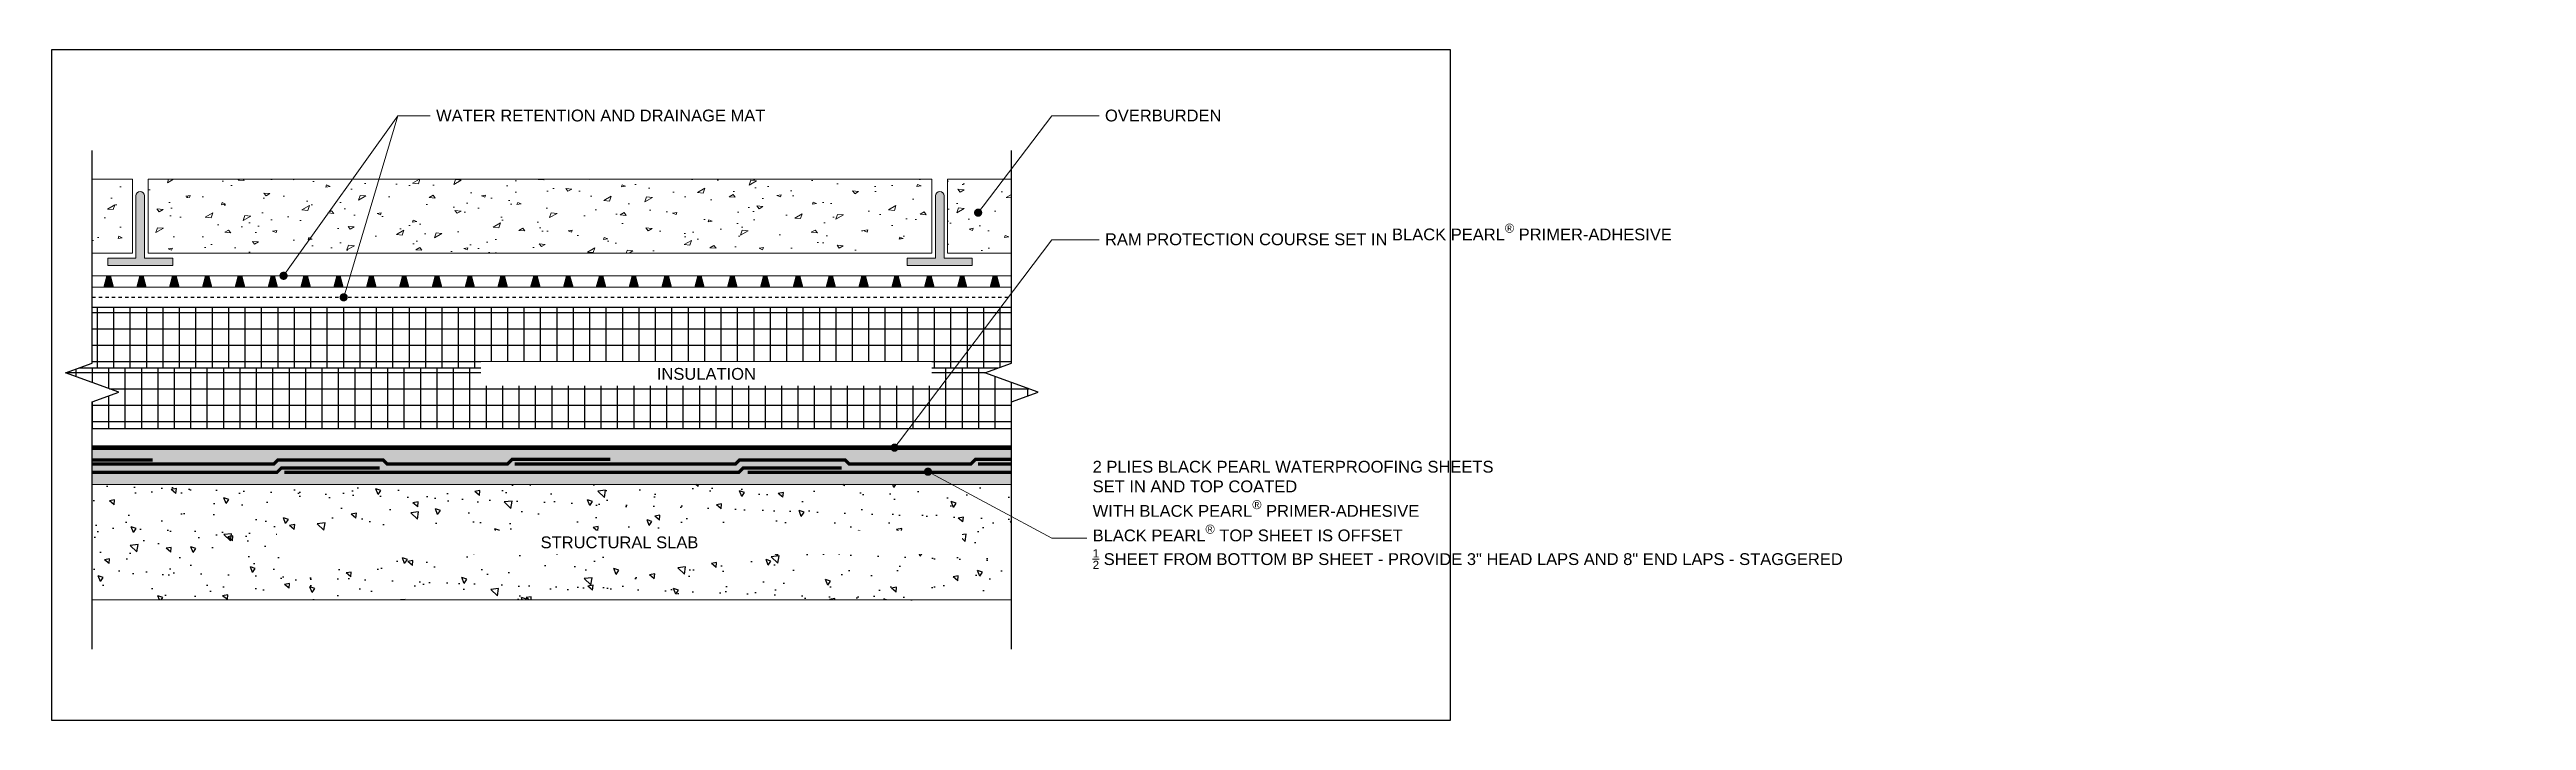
# Model space of a CAD drawing. Header units: inches. Extents: x 548.4 to 623.8, y 58.9 to 79.4.
import ezdxf
from ezdxf import colors
from ezdxf.entities.mleader import LeaderData, LeaderLine
from ezdxf.math import Vec2, Vec3

# ---------------------------------------------------------------- set-up
doc = ezdxf.new("R2010")
doc.units = ezdxf.units.IN
doc.header["$MEASUREMENT"] = 0
doc.linetypes.add('Dash', pattern=[0.25, 0.125, -0.125])
doc.linetypes.add('Dashed - Dense', pattern=[0.8, 0.5, -0.3])
doc.layers.get('Defpoints').update_dxf_attribs({"color": 103})
for name, color, linetype, lineweight in [('BP Drainage Mat', 191, 'Continuous', 0), ('BP Others', 190, 'Continuous', 0), ('BP Primer', 2, 'Continuous', 0), ('BP Text', 20, 'Continuous', 0), ('RAM Black Pearl Sheet', 165, 'Continuous', 0)]:
    doc.layers.add(name, color=color, linetype=linetype, lineweight=lineweight)
doc.layers.add('BP Insulation Foam', color=9, linetype='Continuous')
doc.layers.add('Protection Course', color=99, linetype='Dashed - Dense', lineweight=0, true_color=0x216123)
doc.styles.get("Standard").update_dxf_attribs({"font": 'ARIALN.TTF'})
pattern_1 = [(9.60285, (350.4181, 26.5779), (0.5419035, 1.607184), [0.12861, -3.097972]), (157.953, (350.5233, 26.5353), (-0.541903, -1.607184), [0.113509, -2.734193]), (71.3671, (350.5233, 26.5353), (-2.639468, 1.068933), [0.067605, -1.628478]), (9.60285, (351.4993, 26.3151), (0.541903, 1.607184), [0.12861, -3.097972]), (157.953, (351.6261, 26.3366), (-0.541903, -1.607184), [0.113509, -2.734193]), (71.3671, (351.4993, 26.315), (-2.639468, 1.068933), [0.067605, -1.628478]), (29.9515, (352.8567, 26.5844), (-2.097564, 2.676116), [0.13778, -4.15939]), (128.0897, (352.8567, 26.5844), (-3.723275, -2.145435), [0.10902, -3.29118]), (174.7908, (352.976, 26.6532), (2.097564, -2.676116), [0.18741, -5.65757]), (29.9515, (350.4123, 27.7855), (-2.097564, 2.676116), [0.13778, -4.15939]), (128.0897, (350.4123, 27.7855), (-3.723275, -2.145435), [0.10902, -3.29118]), (174.7908, (350.5317, 27.8543), (2.097564, -2.676116), [0.18741, -5.65757]), (29.9515, (353.3266, 28.2438), (-2.097564, 2.676116), [0.13778, -4.15939]), (128.0897, (353.3266, 28.2438), (-3.723275, -2.145435), [0.10902, -3.29118]), (174.7908, (353.446, 28.3126), (2.097564, -2.676116), [0.18741, -5.65757]), (29.9515, (352.0038, 27.0663), (-2.097564, 2.676116), [0.13778, -4.15939]), (128.0897, (352.1904, 27.0493), (-3.723275, -2.145435), [0.10902, -3.29118]), (174.7908, (352.1904, 27.0493), (2.097564, -2.676116), [0.18741, -5.65757]), (29.9515, (351.5987, 25.473), (-2.097564, 2.676116), [0.13778, -4.15939]), (128.0897, (351.7853, 25.456), (-3.723275, -2.145435), [0.10902, -3.29118]), (174.7908, (351.7853, 25.456), (2.097564, -2.676116), [0.18741, -5.65757]), (29.9515, (354.7365, 26.064), (-2.097564, 2.676116), [0.13778, -4.15939]), (128.0897, (354.923, 26.047), (-3.723275, -2.145435), [0.10902, -3.29118]), (174.7908, (354.9232, 26.047), (2.097564, -2.676116), [0.18741, -5.65757]), (29.9515, (353.952, 26.158), (1.62571, 4.82155), [0.26361, -8.33072]), (71.367, (354.1307, 26.142), (-5.82084, 0.53068), [0.15607, -4.93218]), (174.7908, (354.1307, 26.142), (-1.62571, -4.82155), [0.17928, -5.6657]), (29.9515, (351.007, 25.9336), (1.62571, 4.82155), [0.26361, -8.33072]), (71.367, (351.1855, 25.9173), (-5.82084, 0.53068), [0.15607, -4.93218]), (174.7908, (351.1855, 25.9173), (-1.62571, -4.82155), [0.17928, -5.6657]), (29.9515, (354.356, 27.7476), (1.62571, 4.82155), [0.26361, -8.33072]), (71.367, (354.5345, 27.7313), (-5.82084, 0.53068), [0.15607, -4.93218]), (174.7908, (354.5345, 27.7313), (-1.62571, -4.82155), [0.17928, -5.6657]), (29.9515, (351.502, 27.5005), (1.62571, 4.82155), [0.26361, -8.33072]), (71.367, (351.6804, 27.484), (-5.82084, 0.53068), [0.15607, -4.93218]), (174.7908, (351.6804, 27.4843), (-1.62571, -4.82155), [0.17928, -5.6657]), (29.9515, (351.9085, 28.908), (1.62571, 4.82155), [0.26361, -8.33072]), (71.367, (352.087, 28.8917), (-5.82084, 0.53068), [0.15607, -4.93218]), (174.7908, (352.087, 28.8917), (-1.62571, -4.82155), [0.17928, -5.6657]), (29.9515, (354.9455, 29.3746), (1.62571, 4.82155), [0.26361, -8.33072]), (71.367, (355.124, 29.358), (-5.82084, 0.53068), [0.15607, -4.93218]), (174.7908, (355.124, 29.3583), (-1.62571, -4.82155), [0.17928, -5.6657]), (29.9515, (349.501, 25.4647), (1.62571, 4.82155), [0.26361, -8.33072]), (71.367, (349.501, 25.465), (-5.82084, 0.53068), [0.15607, -4.93218]), (174.7908, (349.7294, 25.5964), (-1.62571, -4.82155), [0.17928, -5.6657]), (29.9515, (349.8515, 26.9817), (1.62571, 4.82155), [0.26361, -8.33072]), (71.367, (349.8515, 26.9817), (-5.82084, 0.53068), [0.15607, -4.93218]), (174.7908, (350.08, 27.1133), (-1.62571, -4.82155), [0.17928, -5.6657]), (29.9515, (350.1084, 28.5055), (1.62571, 4.82155), [0.26361, -8.33072]), (71.367, (350.1084, 28.5055), (-5.82084, 0.53068), [0.15607, -4.93218]), (174.7908, (350.337, 28.637), (-1.62571, -4.82155), [0.17928, -5.6657]), (29.9515, (352.1653, 25.837), (1.62571, 4.82155), [0.26361, -8.33072]), (71.367, (352.165, 25.837), (-5.82084, 0.53068), [0.15607, -4.93218]), (174.7908, (352.3937, 25.9685), (-1.62571, -4.82155), [0.17928, -5.6657]), (29.9515, (352.7568, 27.464), (1.62571, 4.82155), [0.26361, -8.33072]), (71.367, (352.757, 27.464), (-5.82084, 0.53068), [0.15607, -4.93218]), (174.7908, (352.985, 27.5955), (-1.62571, -4.82155), [0.17928, -5.6657]), (29.9515, (353.2057, 29.029), (1.62571, 4.82155), [0.26361, -8.33072]), (71.367, (353.206, 29.029), (-5.82084, 0.53068), [0.15607, -4.93218]), (174.7908, (353.434, 29.1607), (-1.62571, -4.82155), [0.17895, -5.66528]), (30, (352.4167, 25.3087), (-0.678675, 4.7105), [0, -2.625]), (45, (348.9167, 28.8087), (0.64009, 7.040965), [0, -1.75]), (60, (350.667, 26.009), (-4.61817, 5.12975), [0, -0.875]), (15, (349.6167, 27.0587), (1.5544902, 0.9600444), [0, -1.4]), (75, (350.6667, 27.0587), (-1.080536, 1.376569), [0, -2.1]), (120, (352.4167, 27.7587), (-2.15149, 0.57649), [0, -1.75]), (90, (353.1167, 27.0587), (-2.1, 0.7), [0, -1.225])]

# ---------------------------------------------------------------- blocks, each defined once
blk = doc.blocks.new('_Dot')
at = {"color": 0, "linetype": 'ByBlock', "lineweight": -2}
blk.add_line((-0.5, 0), (-1, 0), dxfattribs=at)
at = {"color": 0, "linetype": 'ByBlock', "const_width": 0.5}
blk.add_lwpolyline([(-0.25, 0, 1), (0.25, 0, 1)], format="xyb", close=True, dxfattribs=at)
blk = doc.blocks.new('*U8')
at = {"layer": 'BP Drainage Mat'}
h = blk.add_hatch(color=256, dxfattribs=at)
h.dxf.hatch_style = 1
h.paths.add_polyline_path([(0.5, 0.343), (0.553, 0.343), (0.645, 0), (0.5, 0), (0.355, 0), (0.447, 0.343)])
at = {"layer": 'BP Drainage Mat', "linetype": 'Continuous'}
for points in [[(1, 0.343), (0, 0.343)], [(1, 0), (0, 0)]]:
    blk.add_lwpolyline(points, dxfattribs=at)
blk.add_lwpolyline([(0.5, 0.343), (0.553, 0.343), (0.645, 0), (0.5, 0), (0.355, 0), (0.447, 0.343)], close=True, dxfattribs=at)
blk = doc.blocks.new('*U9')
at = {"layer": 'BP Drainage Mat', "color": 0, "linetype": 'ByBlock', "lineweight": -2, "transparency": 16777216}
for p in [(549.658, 72.132), (550.658, 72.132), (551.658, 72.132), (552.658, 72.132), (553.658, 72.132), (554.658, 72.132), (555.658, 72.132), (556.658, 72.132), (557.658, 72.132), (558.658, 72.132), (559.658, 72.132), (560.658, 72.132), (561.658, 72.132), (562.658, 72.132), (563.658, 72.132), (564.658, 72.132), (565.658, 72.132), (566.658, 72.132), (567.658, 72.132), (568.658, 72.132), (569.658, 72.132), (570.658, 72.132), (571.658, 72.132), (572.658, 72.132), (573.658, 72.132), (574.658, 72.132), (575.658, 72.132), (576.658, 72.132)]:
    blk.add_blockref('*U8', p, dxfattribs=at)

msp = doc.modelspace()

# ---------------------------------------------------------------- hatches: boundary and pattern name
at = {"layer": 'BP Insulation Foam'}
h = msp.add_hatch(dxfattribs=at)
h.set_pattern_fill('NET', color=256, scale=4)
h.set_pattern_definition([(0, (-820.6834, 37.3593), (0, 0.5), []), (90, (-820.6834, 37.3593), (-0.5, 3e-17), [])])
h.paths.add_polyline_path([(549.658, 71.507), (549.658, 69.812), (549.249, 69.662), (577.249, 69.662), (577.658, 69.812), (577.658, 71.507)])
h = msp.add_hatch(dxfattribs=at)
h.set_pattern_fill('NET', color=256, scale=4)
h.set_pattern_definition([(0, (564.1628, 69.0266), (0, 0.5), []), (90, (564.1628, 69.0266), (-0.5, 3e-17), [])])
h.paths.add_polyline_path([(549.249, 69.662), (548.844, 69.515), (550.472, 68.923), (549.658, 68.626), (549.658, 67.818), (577.658, 67.818), (577.658, 68.626), (578.472, 68.923), (576.844, 69.515), (577.249, 69.662)])
at = {"layer": 'BP Others'}
h = msp.add_hatch(dxfattribs=at)
h.set_pattern_fill('CONCRETE', color=256, scale=3)
h.set_pattern_definition(pattern_1)
h.paths.add_polyline_path([(549.658, 75.418), (549.658, 73.168), (550.879, 73.168), (550.879, 75.418)])
h = msp.add_hatch(color=256, dxfattribs=at)
h.dxf.hatch_style = 1
h.paths.add_polyline_path([(551.25, 74.911, 1), (550.989, 74.911), (550.989, 73.012), (550.128, 73.012), (550.128, 72.788), (552.111, 72.788), (552.111, 73.012), (551.25, 73.012)])
h = msp.add_hatch(dxfattribs=at)
h.set_pattern_fill('CONCRETE', color=256, scale=5.706522)
h.set_pattern_definition([(9.6028, (399.1215, 29.2502), (0.541903, 1.607184), [0.12861, -3.097972]), (157.953, (399.2268, 29.2076), (-0.541903, -1.607184), [0.11351, -2.734193]), (71.3671, (399.2268, 29.2076), (-2.639468, 1.068933), [0.067605, -1.628478]), (9.6028, (400.2027, 28.9874), (0.541903, 1.607184), [0.12861, -3.097972]), (157.953, (400.3295, 29.0089), (-0.541903, -1.607184), [0.11351, -2.734193]), (71.3671, (400.2027, 28.9874), (-2.63947, 1.068933), [0.067605, -1.628478]), (29.9515, (401.56, 29.2567), (-2.097564, 2.676116), [0.13778, -4.15939]), (128.0897, (401.56, 29.2567), (-3.72327, -2.14544), [0.10902, -3.29118]), (174.7908, (401.6795, 29.3255), (2.097564, -2.676116), [0.18741, -5.65757]), (29.9515, (399.1157, 30.4578), (-2.097564, 2.676116), [0.13778, -4.15939]), (128.0897, (399.1157, 30.458), (-3.72327, -2.14544), [0.10902, -3.29118]), (174.7908, (399.2351, 30.5266), (2.097564, -2.676116), [0.18741, -5.65757]), (29.9515, (402.03, 30.916), (-2.097564, 2.676116), [0.13778, -4.15939]), (128.0897, (402.03, 30.916), (-3.72327, -2.14544), [0.10902, -3.29118]), (174.7908, (402.1494, 30.9849), (2.097564, -2.676116), [0.18741, -5.65757]), (29.9515, (400.7072, 29.7386), (-2.097564, 2.676116), [0.13778, -4.15939]), (128.0897, (400.894, 29.7216), (-3.72327, -2.14544), [0.10902, -3.29118]), (174.7908, (400.8938, 29.7216), (2.097564, -2.676116), [0.18741, -5.65757]), (29.9515, (400.302, 28.1454), (-2.097564, 2.676116), [0.13778, -4.15939]), (128.0897, (400.4887, 28.1284), (-3.72327, -2.14544), [0.10902, -3.29118]), (174.7908, (400.4887, 28.1284), (2.097564, -2.676116), [0.18741, -5.65757]), (29.9515, (403.44, 28.7364), (-2.097564, 2.676116), [0.13778, -4.15939]), (128.0897, (403.6266, 28.7194), (-3.72327, -2.14544), [0.10902, -3.29118]), (174.7908, (403.6266, 28.7194), (2.097564, -2.676116), [0.18741, -5.65757]), (29.9515, (402.6555, 28.8304), (1.62571, 4.82155), [0.26361, -8.33072]), (71.367, (402.834, 28.814), (-5.82084, 0.53068), [0.15607, -4.93218]), (174.7908, (402.834, 28.814), (-1.62571, -4.82155), [0.17928, -5.6657]), (29.9515, (399.7103, 28.606), (1.62571, 4.82155), [0.26361, -8.33072]), (71.367, (399.889, 28.5896), (-5.82084, 0.53068), [0.15607, -4.93218]), (174.7908, (399.889, 28.5896), (-1.62571, -4.82155), [0.17928, -5.6657]), (29.9515, (403.0594, 30.42), (1.62571, 4.82155), [0.26361, -8.33072]), (71.367, (403.238, 30.4036), (-5.82084, 0.53068), [0.15607, -4.93218]), (174.7908, (403.238, 30.4036), (-1.62571, -4.82155), [0.17928, -5.6657]), (29.9515, (400.2053, 30.1728), (1.62571, 4.82155), [0.26361, -8.33072]), (71.367, (400.384, 30.1566), (-5.82084, 0.53068), [0.15607, -4.93218]), (174.7908, (400.384, 30.1566), (-1.62571, -4.82155), [0.17928, -5.6657]), (29.9515, (400.612, 31.5803), (1.62571, 4.82155), [0.26361, -8.33072]), (71.367, (400.7905, 31.564), (-5.82084, 0.53068), [0.15607, -4.93218]), (174.7908, (400.7905, 31.564), (-1.62571, -4.82155), [0.17928, -5.6657]), (29.9515, (403.649, 32.047), (1.62571, 4.82155), [0.26361, -8.33072]), (71.367, (403.8274, 32.0306), (-5.82084, 0.53068), [0.15607, -4.93218]), (174.7908, (403.8274, 32.0306), (-1.62571, -4.82155), [0.17928, -5.6657]), (29.9515, (398.2044, 28.137), (1.62571, 4.82155), [0.26361, -8.33072]), (71.367, (398.2044, 28.137), (-5.82084, 0.53068), [0.15607, -4.93218]), (174.7908, (398.433, 28.2686), (-1.62571, -4.82155), [0.17928, -5.6657]), (29.9515, (398.555, 29.654), (1.62571, 4.82155), [0.26361, -8.33072]), (71.367, (398.555, 29.654), (-5.82084, 0.53068), [0.15607, -4.93218]), (174.7908, (398.7833, 29.7856), (-1.62571, -4.82155), [0.17928, -5.6657]), (29.9515, (398.812, 31.1778), (1.62571, 4.82155), [0.26361, -8.33072]), (71.367, (398.812, 31.178), (-5.82084, 0.53068), [0.15607, -4.93218]), (174.7908, (399.0403, 31.3094), (-1.62571, -4.82155), [0.17928, -5.6657]), (29.9515, (400.8687, 28.509), (1.62571, 4.82155), [0.26361, -8.33072]), (71.367, (400.8687, 28.509), (-5.82084, 0.53068), [0.15607, -4.93218]), (174.7908, (401.097, 28.641), (-1.62571, -4.82155), [0.17928, -5.6657]), (29.9515, (401.4602, 30.136), (1.62571, 4.82155), [0.26361, -8.33072]), (71.367, (401.46, 30.136), (-5.82084, 0.53068), [0.15607, -4.93218]), (174.7908, (401.6886, 30.2678), (-1.62571, -4.82155), [0.17928, -5.6657]), (29.9515, (401.909, 31.7013), (1.62571, 4.82155), [0.26361, -8.33072]), (71.367, (401.909, 31.7013), (-5.82084, 0.53068), [0.15607, -4.93218]), (174.7908, (402.1376, 31.833), (-1.62571, -4.82155), [0.17895, -5.66528]), (30, (401.12, 27.981), (-0.67868, 4.7105), [0, -2.625]), (45, (397.62, 31.481), (0.64009, 7.04096), [0, -1.75]), (60, (399.37, 28.681), (-4.61817, 5.12975), [0, -0.875]), (15, (398.3201, 29.73097), (1.5544902, 0.9600444), [0, -1.4]), (75, (399.3701, 29.731), (-1.080536, 1.376569), [0, -2.1]), (120, (401.1201, 30.431), (-2.15149, 0.57649), [0, -1.75]), (90, (401.8201, 29.731), (-2.1, 0.7), [0, -1.225])])
h.paths.add_polyline_path([(551.359, 73.168), (575.234, 73.168), (575.234, 75.418), (551.359, 75.418)])
h = msp.add_hatch(color=256, dxfattribs=at)
h.dxf.hatch_style = 1
h.paths.add_polyline_path([(575.605, 74.911, 1), (575.344, 74.911), (575.344, 73.012), (574.483, 73.012), (574.483, 72.788), (576.466, 72.788), (576.466, 73.012), (575.605, 73.012)])
h = msp.add_hatch(dxfattribs=at)
h.set_pattern_fill('CONCRETE', color=256, scale=3)
h.set_pattern_definition(pattern_1)
h.paths.add_polyline_path([(577.658, 73.168), (577.658, 75.418), (575.714, 75.418), (575.714, 73.168)])
at = {"layer": 'BP Others', "linetype": 'Continuous', "lineweight": -2}
h = msp.add_hatch(dxfattribs=at)
h.set_pattern_fill('AR-CONC', color=256, scale=0.25, angle=90)
h.set_pattern_definition([(140, (-820.6834, 1.3593), (0.1568803, 1.7931505), [0.1875, -2.0625]), (85, (-820.6834, 1.3593), (-1.8804803, -0.3468783), [0.15, -1.65]), (190.45144, (-820.6703, 1.5087), (-1.7236, 1.4462721), [0.1593505, -1.7528553]), (136.1842, (-821.1834, 1.3593), (0.4137982, 2.6681033), [0.28125, -3.09375]), (186.63564, (-821.149, 1.5816), (-2.4352965, 2.336655), [0.239026, -2.6292844]), (81.18416, (-821.1834, 1.3593), (-2.4352965, 2.336655), [0.225, -2.475]), (111, (-821.0584, 1.6093), (1.0065472, 1.4922676), [0.1875, -2.0625]), (56, (-821.0584, 1.6093), (-1.812875, 0.6082883), [0.15, -1.65]), (161.45144, (-820.9745, 1.7336), (-0.8063279, 2.100556), [0.1593505, -1.7528553]), (127.5, (-820.6834, 1.3593), (-0.83223463, 0.03039964), [0, -1.63, 0, -1.675, 0, -1.65625]), (97.5, (-820.6834, 1.3593), (-0.9860293, 0.65767384), [0, -0.955, 0, -1.5925, 0, -0.63125]), (57.5, (-820.6834, 0.8018), (0.05638718, 1.3345561), [0, -0.625, 0, -1.95, 0, -2.5875]), (47.5, (-820.6834, 0.5518), (-0.2502625, 1.4579654), [0, -0.8125, 0, -1.295, 0, -1.8375])])
h.paths.add_polyline_path([(549.658, 66.109), (549.658, 62.589), (577.658, 62.589), (577.658, 66.109)])
at = {"layer": 'BP Primer'}
h = msp.add_hatch(dxfattribs=at)
h.set_pattern_fill('WOOD6', color=6, scale=0.2, pattern_type=2)
h.set_pattern_definition([(216.8699, (-820.603395, -22.440714), (0.5999999836, 0.4000000247), [0.1, -0.9]), (206.5651, (-820.483395, -22.50071), (-0.1999998316, -0.200000262), [0.2236068, -0.2236068]), (198.4349, (-820.483395, -22.600714), (-0.400000087, -0.1999996806), [0.1264912, -0.5059644])])
h.paths.add_polyline_path([(549.658, 67.234), (549.658, 66.109), (577.658, 66.109), (577.658, 67.234)])

# ---------------------------------------------------------------- linework, layer by layer
at = {"linetype": 'Continuous'}
for points in [[(549.658, 61.086), (549.658, 68.626), (550.472, 68.923), (548.844, 69.515), (549.658, 69.812), (549.658, 76.293)], [(577.658, 61.086), (577.658, 68.626), (578.472, 68.923), (576.844, 69.515), (577.658, 69.812), (577.658, 76.293)]]:
    msp.add_lwpolyline(points, dxfattribs=at)
at = {"linetype": 'Dash', "ltscale": 0.5}
msp.add_lwpolyline([(549.658, 71.819), (577.658, 71.819)], dxfattribs=at)
at = {"layer": 'BP Drainage Mat'}
msp.add_line((549.658, 72.132), (576.939, 72.132), dxfattribs=at)
at = {"layer": 'BP Insulation Foam'}
msp.add_line((577.249, 69.662), (549.249, 69.662), dxfattribs=at)
for points in [[(577.658, 71.507), (549.658, 71.507)], [(549.658, 67.818), (577.658, 67.818)]]:
    msp.add_lwpolyline(points, dxfattribs=at)
at = {"layer": 'BP Others'}
for p, q in [((550.879, 75.418), (549.658, 75.418)), ((550.879, 73.168), (550.879, 75.418)), ((550.989, 74.911), (550.989, 73.012)), ((551.25, 73.012), (551.25, 74.911)), ((575.234, 73.168), (575.234, 75.418)), ((575.344, 73.012), (575.344, 74.911)), ((575.605, 74.911), (575.605, 73.012)), ((575.714, 73.168), (575.714, 75.418)), ((575.714, 75.418), (577.658, 75.418)), ((550.879, 73.168), (549.658, 73.168)), ((550.989, 73.012), (550.128, 73.012)), ((550.128, 73.012), (550.128, 72.788)), ((550.128, 72.788), (552.111, 72.788)), ((552.111, 73.012), (551.25, 73.012)), ((552.111, 72.788), (552.111, 73.012)), ((574.483, 72.788), (574.483, 73.012)), ((574.483, 73.012), (575.344, 73.012)), ((576.466, 72.788), (574.483, 72.788)), ((575.605, 73.012), (576.466, 73.012)), ((575.714, 73.168), (577.658, 73.168)), ((576.466, 73.012), (576.466, 72.788))]:
    msp.add_line(p, q, dxfattribs=at)
msp.add_lwpolyline([(551.359, 73.168), (575.234, 73.168), (575.234, 75.418), (551.359, 75.418)], close=True, dxfattribs=at)
for points in [[(549.658, 66.109), (577.658, 66.109)], [(577.658, 62.589), (549.658, 62.589)]]:
    msp.add_lwpolyline(points, dxfattribs=at)
for centre in [(551.119, 74.911), (575.474, 74.911)]:
    msp.add_arc(centre, 0.131, 0, 180, dxfattribs=at)
at = {"layer": 'Protection Course', "linetype": 'Continuous', "ltscale": 0.2, "const_width": 0.141}
msp.add_lwpolyline([(549.658, 67.234), (577.658, 67.234)], dxfattribs=at)
at = {"layer": 'RAM Black Pearl Sheet', "const_width": 0.1}
for points in [[(548.406, 66.734), (548.431, 66.734)], [(549.658, 66.734), (555.185, 66.734), (555.31, 66.859), (558.517, 66.859), (558.642, 66.734), (562.302, 66.734), (562.443, 66.875), (565.443, 66.875)], [(549.658, 66.859), (551.503, 66.859)], [(549.658, 66.484), (555.289, 66.484), (555.414, 66.609), (558.414, 66.609)], [(555.513, 66.484), (569.358, 66.484), (569.483, 66.609), (572.483, 66.609)], [(562.523, 66.734), (569.255, 66.734), (569.38, 66.859), (572.587, 66.859), (572.712, 66.734), (576.418, 66.734), (576.559, 66.875), (577.658, 66.875)], [(569.62, 66.484), (577.658, 66.484)], [(576.642, 66.734), (577.658, 66.734)]]:
    msp.add_lwpolyline(points, dxfattribs=at)

# ---------------------------------------------------------------- block references
at = {"layer": 'BP Drainage Mat'}
msp.add_blockref('*U9', (0, 0), dxfattribs=at)

# ---------------------------------------------------------------- leaders
at = {"layer": 'BP Text'}
ml = msp.add_multileader_mtext('Standard', dxfattribs=at)
ml.set_content('{\\fArial|b0|i0|c0|p34;WATER RETENTION AND DRAINAGE MAT}', color=256)
ml.set_leader_properties(color=256, lineweight=0)
ml.set_arrow_properties(name='DOT')
ml.build(insert=Vec2(0, 0))
ml.multileader.update_dxf_attribs({"text_left_attachment_type": 2, "text_right_attachment_type": 2, "dogleg_length": 0.36, "arrow_head_size": 0.25, "scale": 4})
ctx = ml.context
ctx.base_point, ctx.scale, ctx.char_height, ctx.arrow_head_size, ctx.landing_gap_size, ctx.plane_origin = Vec3(559.953, 77.358), 4, 0.36, 0.25, 0.18, Vec3(553.265, 85.276)
ctx.left_attachment, ctx.right_attachment = 2, 2
notes = []
notes.append((ctx, [(0, (1, 1, 0), (558.963, 77.358), (1, 0), 0.99, [(0, [(555.485, 72.475)], 0, []), (1, [(557.317, 71.819)], 0, [])])]))
ctx.mtext.insert, ctx.mtext.width, ctx.mtext.flow_direction = Vec3(560.133, 77.544), 15.91934, 5
ml = msp.add_multileader_mtext('Standard', dxfattribs=at)
ml.set_content('{\\fArial|b0|i0|c0|p34;OVERBURDEN}', color=256)
ml.set_leader_properties(color=256, lineweight=0)
ml.set_arrow_properties(name='DOT')
ml.build(insert=Vec2(0, 0))
ml.multileader.update_dxf_attribs({"text_left_attachment_type": 2, "text_right_attachment_type": 2, "dogleg_length": 0.36, "arrow_head_size": 0.25, "scale": 4})
ctx = ml.context
ctx.base_point, ctx.scale, ctx.char_height, ctx.arrow_head_size, ctx.landing_gap_size, ctx.plane_origin = Vec3(580.328, 77.358), 4, 0.36, 0.25, 0.18, Vec3(581.115, 112.621)
ctx.left_attachment, ctx.right_attachment = 2, 2
notes.append((ctx, [(0, (1, 1, 0), (578.885, 77.358), (1, 0), 1.443, [(0, [(576.644, 74.4)], 0, [])])]))
ctx.mtext.insert, ctx.mtext.flow_direction = Vec3(580.508, 77.544), 5
ml = msp.add_multileader_mtext('Standard', dxfattribs=at)
ml.set_content('{\\fArial|b0|i0|c0|p34;RAM PROTECTION COURSE SET IN \\A1;BLACK PEARL\\H0.75833x;\\S®^;\\H1.31869x; PRIMER-ADHESIVE}', color=256)
ml.set_leader_properties(color=256, lineweight=0)
ml.set_arrow_properties(name='DOT')
ml.build(insert=Vec2(0, 0))
ml.multileader.update_dxf_attribs({"text_left_attachment_type": 2, "text_right_attachment_type": 2, "dogleg_length": 0.36, "arrow_head_size": 0.25, "scale": 4})
ctx = ml.context
ctx.base_point, ctx.scale, ctx.char_height, ctx.arrow_head_size, ctx.landing_gap_size, ctx.plane_origin = Vec3(580.328, 73.571), 4, 0.36, 0.25, 0.18, Vec3(528.199, 80.247)
ctx.left_attachment, ctx.right_attachment = 2, 2
notes.append((ctx, [(0, (1, 1, 0), (578.885, 73.571), (1, 0), 1.443, [(1, [(574.097, 67.234)], 0, [])])]))
ctx.mtext.insert, ctx.mtext.width, ctx.mtext.flow_direction = Vec3(580.508, 74.064), 8.78176, 5
ml = msp.add_multileader_mtext('Standard', dxfattribs=at)
ml.set_content('\\A1;{\\fArial|b0|i0|c0|p34;2 PLIES BLACK PEARL WATERPROOFING SHEETS\\PSET IN AND TOP COATED \\PWITH BLACK PEARL\\H0.75833x;\\S®^;\\H1.31869x; PRIMER-ADHESIVE \\PBLACK PEARL\\H0.75833x;\\S®^;\\H1.31869x; TOP SHEET IS OFFSET \\P\\H0.7x;\\S1/2;\\H1.42857x; SHEET FROM BOTTOM BP SHEET - PROVIDE 3" HEAD LAPS AND 8" END LAPS - STAGGERED}', color=256)
ml.set_leader_properties(color=256, lineweight=0)
ml.set_arrow_properties(name='DOT')
ml.build(insert=Vec2(0, 0))
ml.multileader.update_dxf_attribs({"text_left_attachment_type": 2, "text_right_attachment_type": 2, "dogleg_length": 0.36, "arrow_head_size": 0.25, "scale": 4})
ctx = ml.context
ctx.base_point, ctx.scale, ctx.char_height, ctx.arrow_head_size, ctx.landing_gap_size, ctx.plane_origin = Vec3(579.953, 64.472), 4, 0.36, 0.25, 0.18, Vec3(591.085, 62.374)
ctx.left_attachment, ctx.right_attachment = 2, 2
notes.append((ctx, [(0, (1, 1, 0), (578.885, 64.472), (1, 0), 1.068, [(2, [(575.117, 66.5)], 0, [])])]))
ctx.mtext.insert, ctx.mtext.width, ctx.mtext.flow_direction = Vec3(580.133, 66.832), 9.97409, 5
for ctx, leaders in notes:
    for number, flags, end, landing, length, lines in leaders:
        leader = LeaderData()
        leader.index, (leader.has_last_leader_line, leader.has_dogleg_vector, leader.attachment_direction) = number, flags
        leader.last_leader_point, leader.dogleg_vector, leader.dogleg_length = Vec3(end), Vec3(landing), length
        for number, points, colour, breaks in lines:
            line = LeaderLine()
            line.index, line.vertices, line.color, line.breaks = number, Vec3.list(points), colors.encode_raw_color(colour), breaks
            leader.lines.append(line)
        ctx.leaders.append(leader)

# ---------------------------------------------------------------- next in the draw order: leaders
ml = msp.add_multileader_mtext('Standard', dxfattribs=at)
ml.set_content('\\A1;{\\fArial|b0|i0|c0|p34;INSULATION}', color=256)
ml.set_leader_properties(color=256, lineweight=0)
ml.set_arrow_properties(name='DOT')
ml.build(insert=Vec2(0, 0))
ml.multileader.update_dxf_attribs({"text_left_attachment_type": 2, "text_right_attachment_type": 2, "dogleg_length": 0.36, "arrow_head_size": 0.25, "scale": 4})
ctx = ml.context
ctx.base_point, ctx.scale, ctx.char_height, ctx.arrow_head_size, ctx.landing_gap_size, ctx.plane_origin = Vec3(566.721, 69.477), 4, 0.36, 0.25, 0.18, Vec3(578.841, 74.334)
ctx.left_attachment, ctx.right_attachment, ctx.text_align_type = 2, 2, 1
ctx.mtext.insert, ctx.mtext.width, ctx.mtext.defined_height, ctx.mtext.alignment, ctx.mtext.flow_direction = Vec3(568.366, 69.664), 3.3411, 0.273, 2, 5
ctx.mtext.has_bg_fill, ctx.mtext.bg_color, ctx.mtext.bg_scale_factor, ctx.mtext.bg_transparency, ctx.mtext.use_window_bg_color = 1, -1027028792, 1.5, 0, 1
ml = msp.add_multileader_mtext('Standard', dxfattribs=at)
ml.set_content('\\A1;{\\fArial|b0|i0|c0|p34;STRUCTURAL SLAB}', color=256)
ml.set_leader_properties(color=256, lineweight=0)
ml.set_arrow_properties(name='DOT')
ml.build(insert=Vec2(0, 0))
ml.multileader.update_dxf_attribs({"text_left_attachment_type": 2, "text_right_attachment_type": 2, "dogleg_length": 0.36, "arrow_head_size": 0.25, "scale": 4})
ctx = ml.context
ctx.base_point, ctx.scale, ctx.char_height, ctx.arrow_head_size, ctx.landing_gap_size, ctx.plane_origin = Vec3(563.161, 64.339), 4, 0.36, 0.25, 0.18, Vec3(572.341, 69.196)
ctx.left_attachment, ctx.right_attachment, ctx.text_align_type = 2, 2, 1
ctx.mtext.insert, ctx.mtext.width, ctx.mtext.defined_height, ctx.mtext.alignment, ctx.mtext.flow_direction = Vec3(565.719, 64.525), 5.1247, 0.273, 2, 5
ctx.mtext.has_bg_fill, ctx.mtext.bg_color, ctx.mtext.bg_scale_factor, ctx.mtext.bg_transparency, ctx.mtext.use_window_bg_color = 1, -1027028792, 1.5, 0, 1

# ---------------------------------------------------------------- next in the draw order: linework, layer by layer
at = {"layer": 'Defpoints'}
msp.add_lwpolyline([(548.431, 79.378), (591.026, 79.378), (591.026, 58.911), (548.431, 58.911)], close=True, dxfattribs=at)

doc.saveas('drawing.dxf')
